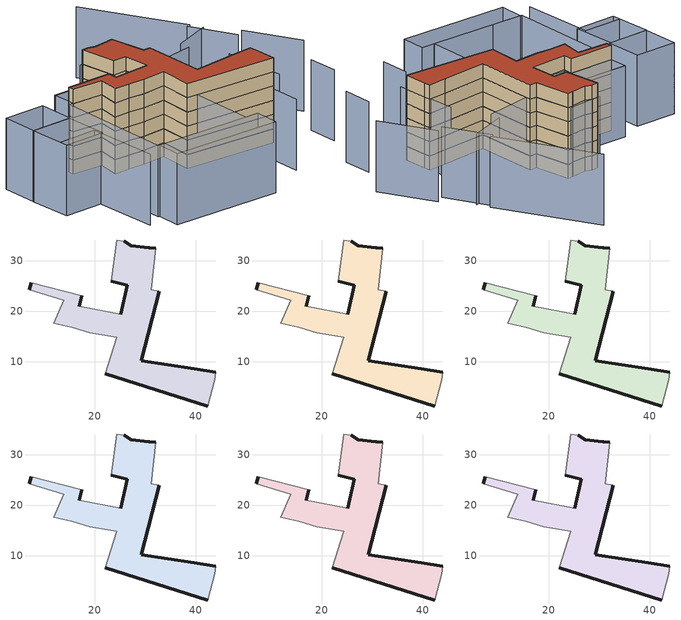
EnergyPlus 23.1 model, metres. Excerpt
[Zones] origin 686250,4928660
008b0620d3ba007a_F0_whole
 floor ground (EU_floor_Construction): 42.43,1.2 43.75,6.44 43.96,7.88 39.7,8.54 29.19,10.16 32.78,23.94 31.18,24.26 32.09,32.45 30.89,32.58 30.68,32.6 27.25,32.97 25.87,33.82 24.38,34.11 23.29,25.88 26.42,25.17 25.15,19.4 16.88,20.95 17.42,23.02 7.37,25.59 7.03,24.25 13.86,22.19 11.91,17.6 15.41,16.82 19.02,15.75 24.34,14.8 22.08,7.58 z0
 wall outside (EU_wall_Construction): 42.43,1.2 22.08,7.58 / 7.03,24.25 7.37,25.59 / 17.42,23.02 16.88,20.95 / 25.15,19.4 26.42,25.17 23.29,25.88 / 25.87,33.82 27.25,32.97 30.68,32.6 30.89,32.58 32.09,32.45 / 32.78,23.94 29.19,10.16 39.7,8.54 43.96,7.88 z0:3
 wall adiabatic (EU_wall_Construction): 43.96,7.88 43.75,6.44 42.43,1.2 / 22.08,7.58 24.34,14.8 19.02,15.75 15.41,16.82 11.91,17.6 13.86,22.19 7.03,24.25 / 7.37,25.59 17.42,23.02 / 16.88,20.95 25.15,19.4 / 23.29,25.88 24.38,34.11 25.87,33.82 / 32.09,32.45 31.18,24.26 32.78,23.94 z0:3
008b0620d3ba007a_F1_whole
 floor to 008b0620d3ba007a_F0_whole (EU_floor_Construction): 42.43,1.2 43.75,6.44 43.96,7.88 39.7,8.54 29.19,10.16 32.78,23.94 31.18,24.26 32.09,32.45 30.89,32.58 30.68,32.6 27.25,32.97 25.87,33.82 24.38,34.11 23.29,25.88 26.42,25.17 25.15,19.4 16.88,20.95 17.42,23.02 7.37,25.59 7.03,24.25 13.86,22.19 11.91,17.6 15.41,16.82 19.02,15.75 24.34,14.8 22.08,7.58 z3
 wall outside (EU_wall_Construction): 42.43,1.2 22.08,7.58 / 7.03,24.25 7.37,25.59 / 17.42,23.02 16.88,20.95 / 25.15,19.4 26.42,25.17 23.29,25.88 / 25.87,33.82 27.25,32.97 30.68,32.6 30.89,32.58 32.09,32.45 / 32.78,23.94 29.19,10.16 39.7,8.54 43.96,7.88 z3:6
 wall adiabatic (EU_wall_Construction): 43.96,7.88 43.75,6.44 42.43,1.2 / 22.08,7.58 24.34,14.8 19.02,15.75 15.41,16.82 11.91,17.6 13.86,22.19 7.03,24.25 / 7.37,25.59 17.42,23.02 / 16.88,20.95 25.15,19.4 / 23.29,25.88 24.38,34.11 25.87,33.82 / 32.09,32.45 31.18,24.26 32.78,23.94 z3:6
008b0620d3ba007a_F2_whole
 floor to 008b0620d3ba007a_F1_whole (EU_floor_Construction): 42.43,1.2 43.75,6.44 43.96,7.88 39.7,8.54 29.19,10.16 32.78,23.94 31.18,24.26 32.09,32.45 30.89,32.58 30.68,32.6 27.25,32.97 25.87,33.82 24.38,34.11 23.29,25.88 26.42,25.17 25.15,19.4 16.88,20.95 17.42,23.02 7.37,25.59 7.03,24.25 13.86,22.19 11.91,17.6 15.41,16.82 19.02,15.75 24.34,14.8 22.08,7.58 z6
 wall outside (EU_wall_Construction): 42.43,1.2 22.08,7.58 / 7.03,24.25 7.37,25.59 / 17.42,23.02 16.88,20.95 / 25.15,19.4 26.42,25.17 23.29,25.88 / 25.87,33.82 27.25,32.97 30.68,32.6 30.89,32.58 32.09,32.45 / 32.78,23.94 29.19,10.16 39.7,8.54 43.96,7.88 z6:9
 wall adiabatic (EU_wall_Construction): 43.96,7.88 43.75,6.44 42.43,1.2 / 22.08,7.58 24.34,14.8 19.02,15.75 15.41,16.82 11.91,17.6 13.86,22.19 7.03,24.25 / 7.37,25.59 17.42,23.02 / 16.88,20.95 25.15,19.4 / 23.29,25.88 24.38,34.11 25.87,33.82 / 32.09,32.45 31.18,24.26 32.78,23.94 z6:9
008b0620d3ba007a_F3_whole
 floor to 008b0620d3ba007a_F2_whole (EU_floor_Construction): 42.43,1.2 43.75,6.44 43.96,7.88 39.7,8.54 29.19,10.16 32.78,23.94 31.18,24.26 32.09,32.45 30.89,32.58 30.68,32.6 27.25,32.97 25.87,33.82 24.38,34.11 23.29,25.88 26.42,25.17 25.15,19.4 16.88,20.95 17.42,23.02 7.37,25.59 7.03,24.25 13.86,22.19 11.91,17.6 15.41,16.82 19.02,15.75 24.34,14.8 22.08,7.58 z9
 wall outside (EU_wall_Construction): 42.43,1.2 22.08,7.58 / 7.03,24.25 7.37,25.59 / 17.42,23.02 16.88,20.95 / 25.15,19.4 26.42,25.17 23.29,25.88 / 25.87,33.82 27.25,32.97 30.68,32.6 30.89,32.58 32.09,32.45 / 32.78,23.94 29.19,10.16 39.7,8.54 43.96,7.88 z9:12
 wall adiabatic (EU_wall_Construction): 43.96,7.88 43.75,6.44 42.43,1.2 / 22.08,7.58 24.34,14.8 19.02,15.75 15.41,16.82 11.91,17.6 13.86,22.19 7.03,24.25 / 7.37,25.59 17.42,23.02 / 16.88,20.95 25.15,19.4 / 23.29,25.88 24.38,34.11 25.87,33.82 / 32.09,32.45 31.18,24.26 32.78,23.94 z9:12
008b0620d3ba007a_F4_whole
 floor to 008b0620d3ba007a_F3_whole (EU_floor_Construction): 42.43,1.2 43.75,6.44 43.96,7.88 39.7,8.54 29.19,10.16 32.78,23.94 31.18,24.26 32.09,32.45 30.89,32.58 30.68,32.6 27.25,32.97 25.87,33.82 24.38,34.11 23.29,25.88 26.42,25.17 25.15,19.4 16.88,20.95 17.42,23.02 7.37,25.59 7.03,24.25 13.86,22.19 11.91,17.6 15.41,16.82 19.02,15.75 24.34,14.8 22.08,7.58 z12
 wall outside (EU_wall_Construction): 42.43,1.2 22.08,7.58 / 7.03,24.25 7.37,25.59 / 17.42,23.02 16.88,20.95 / 25.15,19.4 26.42,25.17 23.29,25.88 / 25.87,33.82 27.25,32.97 30.68,32.6 30.89,32.58 32.09,32.45 / 32.78,23.94 29.19,10.16 39.7,8.54 43.96,7.88 z12:15
 wall adiabatic (EU_wall_Construction): 43.96,7.88 43.75,6.44 42.43,1.2 / 22.08,7.58 24.34,14.8 19.02,15.75 15.41,16.82 11.91,17.6 13.86,22.19 7.03,24.25 / 7.37,25.59 17.42,23.02 / 16.88,20.95 25.15,19.4 / 23.29,25.88 24.38,34.11 25.87,33.82 / 32.09,32.45 31.18,24.26 32.78,23.94 z12:15
008b0620d3ba007a_F5_whole
 floor to 008b0620d3ba007a_F4_whole (EU_floor_Construction): 42.43,1.2 43.75,6.44 43.96,7.88 39.7,8.54 29.19,10.16 32.78,23.94 31.18,24.26 32.09,32.45 30.89,32.58 30.68,32.6 27.25,32.97 25.87,33.82 24.38,34.11 23.29,25.88 26.42,25.17 25.15,19.4 16.88,20.95 17.42,23.02 7.37,25.59 7.03,24.25 13.86,22.19 11.91,17.6 15.41,16.82 19.02,15.75 24.34,14.8 22.08,7.58 z15
 wall outside (EU_wall_Construction): 42.43,1.2 22.08,7.58 / 7.03,24.25 7.37,25.59 / 17.42,23.02 16.88,20.95 / 25.15,19.4 26.42,25.17 23.29,25.88 / 25.87,33.82 27.25,32.97 30.68,32.6 30.89,32.58 32.09,32.45 / 32.78,23.94 29.19,10.16 39.7,8.54 43.96,7.88 z15:18
 wall adiabatic (EU_wall_Construction): 43.96,7.88 43.75,6.44 42.43,1.2 / 22.08,7.58 24.34,14.8 19.02,15.75 15.41,16.82 11.91,17.6 13.86,22.19 7.03,24.25 / 7.37,25.59 17.42,23.02 / 16.88,20.95 25.15,19.4 / 23.29,25.88 24.38,34.11 25.87,33.82 / 32.09,32.45 31.18,24.26 32.78,23.94 z15:18
 roof outside (EU_roof_Construction): 32.09,32.45 31.18,24.26 32.78,23.94 29.19,10.16 39.7,8.54 43.96,7.88 43.75,6.44 42.43,1.2 22.08,7.58 24.34,14.8 19.02,15.75 15.41,16.82 11.91,17.6 13.86,22.19 7.03,24.25 7.37,25.59 17.42,23.02 16.88,20.95 25.15,19.4 26.42,25.17 23.29,25.88 24.38,34.11 25.87,33.82 27.25,32.97 30.68,32.6 30.89,32.58 z18
shading: 33.59,-10.25 35.28,-3.83 / 49.99,-7.86 51.66,-1.33 / 42.05,-0.36 44.9,13.47 / -10.23,15.2 -1.69,13.24 / -1.69,13.24 -5.34,-2.63 / 58.72,5.36 56.11,18.21 / 53.86,17.58 51.61,28.05 / 53.03,25.31 43.8,24.16 / 43.25,21.88 31.07,22.85 / 52.54,28.15 47.32,51.48 / 23.21,25.6 8.36,29.43 / 31.67,32.9 23.71,34.16 / -0.63,-1.55 23.47,-8.2 / 23.47,-8.2 22.03,-13.43 / 22.03,-13.43 -2.08,-6.79 / -2.08,-6.79 -0.63,-1.55 / 20.43,-7.36 -0.91,-1.48 / -0.91,-1.48 6.24,24.47 / 6.24,24.47 27.58,18.59 / 27.58,18.59 20.43,-7.36 / -8.57,22.86 0.56,20.67 / 0.56,20.67 -1.7,11.24 / -1.7,11.24 -10.84,13.44 / -10.84,13.44 -8.57,22.86 / -6.59,30.76 2.71,28.45 / 2.71,28.45 0.75,20.55 / 0.75,20.55 -8.55,22.85 / -8.55,22.85 -6.59,30.76 / 17.45,23.01 7.37,25.6 / 7.37,25.6 8.39,29.56 / 8.39,29.56 18.47,26.98 / 18.47,26.98 17.45,23.01 z0:15
[Building]
EU S2 Campaign: North Axis=0; Terrain=City; Solar Distribution=FullExterior
[Site:Location]
Bologna: Latitude=44.5; Longitude=11.25; Time Zone=1; Elevation=37
[SizingPeriod:WeatherFileDays]
AnnualSizingPeriod: Begin Month=1; Begin Day of Month=1; End Month=12; End Day of Month=31; Day of Week for Start Day=Monday; Use Weather File Daylight Saving Period=No; Use Weather File Rain and Snow Indicators=No
[MATERIAL]
EU_InternalMass_Material: Roughness=MediumRough; Thickness=0.1; Conductivity=1; Density=1800; Specific Heat=900; Thermal Absorptance=0.9; Solar Absorptance=0.7; Visible Absorptance=0.7
[MATERIAL:NOMASS] Roughness=MediumRough; Thermal Absorptance=0.9; Solar Absorptance=0.7; Visible Absorptance=0.7
Name | Thermal Resistance
EU_wall_NoMass | 0.905828
EU_roof_NoMass | 0.37593
EU_floor_NoMass | 0.67114
[CONSTRUCTION]
EU_wall_Construction: EU_wall_NoMass
EU_roof_Construction: EU_roof_NoMass
EU_floor_Construction: EU_floor_NoMass
EU_InternalMass_Construction: EU_InternalMass_Material
[ZONE] Type=1; Multiplier=1; Ceiling Height=autocalculate; Volume=1013.87; Floor Area=autocalculate; Part of Total Floor Area=Yes
008b0620d3ba007a_F0_whole; 008b0620d3ba007a_F1_whole; 008b0620d3ba007a_F2_whole; 008b0620d3ba007a_F3_whole; 008b0620d3ba007a_F4_whole; 008b0620d3ba007a_F5_whole
[INTERNALMASS] Construction=EU_InternalMass_Construction; Surface Area=337.958
Name | Zone or ZoneList
008b0620d3ba007a_F0_whole_EU_InternalMass | 008b0620d3ba007a_F0_whole
008b0620d3ba007a_F1_whole_EU_InternalMass | 008b0620d3ba007a_F1_whole
008b0620d3ba007a_F2_whole_EU_InternalMass | 008b0620d3ba007a_F2_whole
008b0620d3ba007a_F3_whole_EU_InternalMass | 008b0620d3ba007a_F3_whole
008b0620d3ba007a_F4_whole_EU_InternalMass | 008b0620d3ba007a_F4_whole
008b0620d3ba007a_F5_whole_EU_InternalMass | 008b0620d3ba007a_F5_whole
[OTHEREQUIPMENT] Fuel Type=Electricity; Design Level Calculation Method=Watts/Area; Power per Zone Floor Area=1; Fraction Latent=0; Fraction Radiant=0; Fraction Lost=0; Carbon Dioxide Generation Rate=0; EndUse Subcategory=EU_Step8_InternalGains
Name | Zone or ZoneList or Space or SpaceList | Schedule
EU_Step8_InternalGain_008b0620d3ba007a_F0_whole_f000 | 008b0620d3ba007a_F0_whole | EU_Step8_GainSchedule_008b0620d3ba007a_F0_whole_f000
EU_Step8_InternalGain_008b0620d3ba007a_F1_whole_f000 | 008b0620d3ba007a_F1_whole | EU_Step8_GainSchedule_008b0620d3ba007a_F1_whole_f000
EU_Step8_InternalGain_008b0620d3ba007a_F2_whole_f000 | 008b0620d3ba007a_F2_whole | EU_Step8_GainSchedule_008b0620d3ba007a_F2_whole_f000
EU_Step8_InternalGain_008b0620d3ba007a_F3_whole_f000 | 008b0620d3ba007a_F3_whole | EU_Step8_GainSchedule_008b0620d3ba007a_F3_whole_f000
EU_Step8_InternalGain_008b0620d3ba007a_F4_whole_f000 | 008b0620d3ba007a_F4_whole | EU_Step8_GainSchedule_008b0620d3ba007a_F4_whole_f000
EU_Step8_InternalGain_008b0620d3ba007a_F5_whole_f000 | 008b0620d3ba007a_F5_whole | EU_Step8_GainSchedule_008b0620d3ba007a_F5_whole_f000
[ZONEVENTILATION:DESIGNFLOWRATE] Schedule=EU_AlwaysOn; Design Flow Rate Calculation Method=AirChanges/Hour; Air Changes per Hour=0.73129; Ventilation Type=Natural; Fan Pressure Rise=0; Fan Total Efficiency=1; Constant Term Coefficient=1; Temperature Term Coefficient=0; Velocity Term Coefficient=0; Velocity Squared Term Coefficient=0; Minimum Indoor Temperature=-100; Maximum Indoor Temperature=100; Delta Temperature=-100; Minimum Outdoor Temperature=-100; Maximum Outdoor Temperature=100; Maximum Wind Speed=40
Name | Zone or ZoneList or Space or SpaceList
EU_ConstantAir_008b0620d3ba007a_F0_whole | 008b0620d3ba007a_F0_whole
EU_ConstantAir_008b0620d3ba007a_F1_whole | 008b0620d3ba007a_F1_whole
EU_ConstantAir_008b0620d3ba007a_F2_whole | 008b0620d3ba007a_F2_whole
EU_ConstantAir_008b0620d3ba007a_F3_whole | 008b0620d3ba007a_F3_whole
EU_ConstantAir_008b0620d3ba007a_F4_whole | 008b0620d3ba007a_F4_whole
EU_ConstantAir_008b0620d3ba007a_F5_whole | 008b0620d3ba007a_F5_whole
[HVACTEMPLATE:THERMOSTAT] Constant Heating Setpoint=20; Constant Cooling Setpoint=50
EU_HeatOnly_008b0620d3ba007a_F0_whole; EU_HeatOnly_008b0620d3ba007a_F1_whole; EU_HeatOnly_008b0620d3ba007a_F2_whole; EU_HeatOnly_008b0620d3ba007a_F3_whole; EU_HeatOnly_008b0620d3ba007a_F4_whole; EU_HeatOnly_008b0620d3ba007a_F5_whole
[HVACTEMPLATE:ZONE:IDEALLOADSAIRSYSTEM] System Availability Schedule=EU_AlwaysOn; Maximum Heating Supply Air Temperature=50; Minimum Cooling Supply Air Temperature=13; Maximum Heating Supply Air Humidity Ratio=0.0156; Minimum Cooling Supply Air Humidity Ratio=0.0077; Heating Limit=NoLimit; Cooling Limit=NoLimit; Heating Availability Schedule=EU_AlwaysOn; Cooling Availability Schedule=EU_CoolingOff; Dehumidification Control Type=ConstantSensibleHeatRatio; Cooling Sensible Heat Ratio=0.7; Dehumidification Setpoint=60; Humidification Control Type=None; Humidification Setpoint=30; Outdoor Air Method=None; Outdoor Air Flow Rate per Person=0.00944; Outdoor Air Flow Rate per Zone Floor Area=0; Outdoor Air Flow Rate per Zone=0; Demand Controlled Ventilation Type=None; Outdoor Air Economizer Type=NoEconomizer; Heat Recovery Type=None; Sensible Heat Recovery Effectiveness=0.7; Latent Heat Recovery Effectiveness=0.65
Name | Template Thermostat
008b0620d3ba007a_F0_whole | EU_HeatOnly_008b0620d3ba007a_F0_whole
008b0620d3ba007a_F1_whole | EU_HeatOnly_008b0620d3ba007a_F1_whole
008b0620d3ba007a_F2_whole | EU_HeatOnly_008b0620d3ba007a_F2_whole
008b0620d3ba007a_F3_whole | EU_HeatOnly_008b0620d3ba007a_F3_whole
008b0620d3ba007a_F4_whole | EU_HeatOnly_008b0620d3ba007a_F4_whole
008b0620d3ba007a_F5_whole | EU_HeatOnly_008b0620d3ba007a_F5_whole
[SIZING:ZONE] Zone Cooling Design Supply Air Temperature Input Method=SupplyAirTemperature; Zone Cooling Design Supply Air Temperature=13; Zone Heating Design Supply Air Temperature Input Method=SupplyAirTemperature; Zone Heating Design Supply Air Temperature=50; Zone Cooling Design Supply Air Humidity Ratio=0.008; Zone Heating Design Supply Air Humidity Ratio=0.008; Cooling Design Air Flow Method=DesignDay; Cooling Design Air Flow Rate=0; Cooling Minimum Air Flow per Zone Floor Area=0.000762; Cooling Minimum Air Flow=0; Cooling Minimum Air Flow Fraction=0.2; Heating Design Air Flow Method=DesignDay; Heating Design Air Flow Rate=0; Heating Maximum Air Flow per Zone Floor Area=0.002032; Heating Maximum Air Flow=0.141576; Heating Maximum Air Flow Fraction=0.3; Account for Dedicated Outdoor Air System=No; Dedicated Outdoor Air System Control Strategy=NeutralSupplyAir; Dedicated Outdoor Air Low Setpoint Temperature for Design=autosize; Dedicated Outdoor Air High Setpoint Temperature for Design=autosize; Zone Load Sizing Method=Sensible Load Only No Latent Load; Zone Latent Cooling Design Supply Air Humidity Ratio Input Method=HumidityRatioDifference; Zone Cooling Design Supply Air Humidity Ratio Difference=0.005; Zone Latent Heating Design Supply Air Humidity Ratio Input Method=HumidityRatioDifference; Zone Humidification Design Supply Air Humidity Ratio Difference=0.005
008b0620d3ba007a_F0_whole; 008b0620d3ba007a_F1_whole; 008b0620d3ba007a_F2_whole; 008b0620d3ba007a_F3_whole; 008b0620d3ba007a_F4_whole; 008b0620d3ba007a_F5_whole
[SCHEDULE:CONSTANT]
Name | Hourly Value
EU_AlwaysOn | 1
EU_CoolingOff | 0
[SCHEDULE:FILE] Column Number=1; Rows to Skip at Top=0; Number of Hours of Data=8760; Column Separator=Comma; Interpolate to Timestep=No; Minutes per Item=60; Adjust Schedule for Daylight Savings=Yes
Name | File
EU_Step8_GainSchedule_008b0620d3ba007a_F0_whole_f000 | ../../schedules/008b0620d3ba007a/008b0620d3ba007a_F0_whole_f000_gain.csv
EU_Step8_GainSchedule_008b0620d3ba007a_F1_whole_f000 | ../../schedules/008b0620d3ba007a/008b0620d3ba007a_F1_whole_f000_gain.csv
EU_Step8_GainSchedule_008b0620d3ba007a_F2_whole_f000 | ../../schedules/008b0620d3ba007a/008b0620d3ba007a_F2_whole_f000_gain.csv
EU_Step8_GainSchedule_008b0620d3ba007a_F3_whole_f000 | ../../schedules/008b0620d3ba007a/008b0620d3ba007a_F3_whole_f000_gain.csv
EU_Step8_GainSchedule_008b0620d3ba007a_F4_whole_f000 | ../../schedules/008b0620d3ba007a/008b0620d3ba007a_F4_whole_f000_gain.csv
EU_Step8_GainSchedule_008b0620d3ba007a_F5_whole_f000 | ../../schedules/008b0620d3ba007a/008b0620d3ba007a_F5_whole_f000_gain.csv
